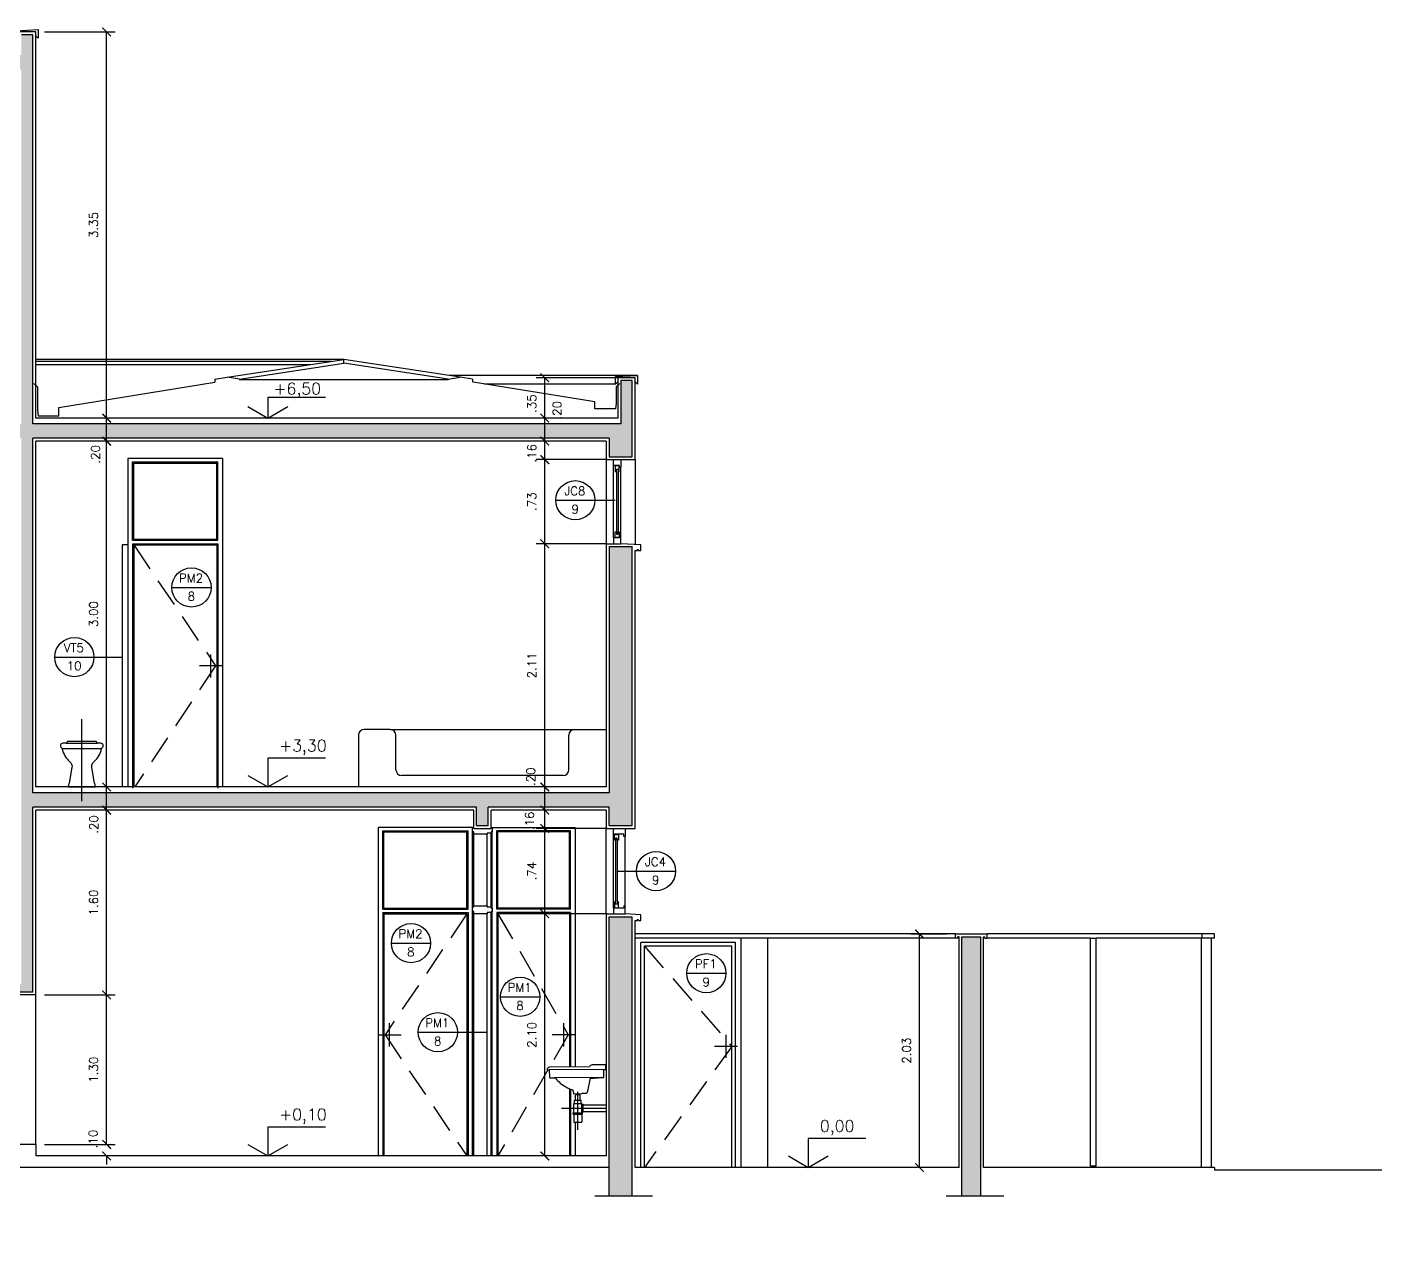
# Model space of a CAD drawing. Header units: millimetres. Extents: x 128 to 761, y 122 to 191.
# Drawn here: x 361.76 to 373.51, y 123.33 to 133.97 of the extents above; entities that cross this region are included whole.
import ezdxf

# ---------------------------------------------------------------- set-up
doc = ezdxf.new("R2010")
doc.units = ezdxf.units.MM
doc.linetypes.add('DASHDOT', pattern=[1, 0.5, -0.25, 0, -0.25])
doc.linetypes.add('HIDDEN', pattern=[0.375, 0.25, -0.125])
for name, color, linetype in [('ALV', 5, 'Continuous'), ('CAIX', 2, 'Continuous'), ('CAIXN', 7, 'Continuous'), ('COTAS', 1, 'Continuous'), ('LPROJ', 7, 'HIDDEN'), ('LVISTA', 1, 'Continuous'), ('LVISTA02', 1, 'Continuous'), ('NOTAS', 2, 'Continuous'), ('PEÇAS', 7, 'Continuous'), ('PEÇAS50', 8, 'Continuous'), ('REVEST', 2, 'Continuous'), ('SOLID', 8, 'Continuous')]:
    doc.layers.add(name, color=color, linetype=linetype)
doc.styles.add('60-50', font='romans.shx', dxfattribs={"height": 0.075})
doc.styles.add('80-50', font='romans.shx', dxfattribs={"height": 0.1})
doc.dimstyles.new('50', dxfattribs={"dimtxt": 0.1, "dimasz": 2.5, "dimexe": 1.25, "dimexo": 0.625, "dimgap": 0.075, "dimtad": 1, "dimzin": 0, "dimdsep": 46, "dimtxsty": '60-50', "dimcen": 2.5, "dimclrt": 3, "dimadec": 0, "dimazin": 0, "dimtfac": 1, "dimtmove": 0, "dimatfit": 3, "dimfxl": 1, "dimarcsym": 0})

# ---------------------------------------------------------------- blocks, each defined once
blk = doc.blocks.new('_ARCHTICK')
at = {"color": 0, "linetype": 'ByBlock', "const_width": 0.15}
blk.add_lwpolyline([(-0.5, -0.5), (0.5, 0.5)], dxfattribs=at)
blk = doc.blocks.new('*D367')
at = {"layer": 'COTAS', "color": 0, "lineweight": -2}
for p, q in [((361.907, 124.275), (362.522, 124.275)), ((362.447, 124.275), (362.447, 124.35)), ((362.447, 124.175), (362.447, 124.1))]:
    blk.add_line(p, q, dxfattribs=at)
at = {"layer": 'DEFPOINTS', "color": 0}
for p in [(361.832, 124.275), (362.447, 124.275), (362.447, 124.175)]:
    blk.add_point(p, dxfattribs=at)
at = {"layer": 'COTAS', "color": 0, "lineweight": -2, "xscale": 0.075, "yscale": 0.075, "zscale": 0.075}
for p, rotation in [((362.447, 124.275), 270), ((362.447, 124.175), 90)]:
    blk.add_blockref('_ARCHTICK', p, dxfattribs=dict(at, rotation=rotation))
at = {"layer": 'COTAS', "color": 3, "insert": (362.329, 124.322), "char_height": 0.075, "attachment_point": 5, "rotation": 90, "style": '60-50'}
blk.add_mtext('.10', dxfattribs=at)
blk = doc.blocks.new('*D368')
at = {"layer": 'COTAS', "color": 0, "lineweight": -2}
for p, q in [((361.907, 125.571), (362.522, 125.571)), ((362.447, 124.275), (362.447, 125.571))]:
    blk.add_line(p, q, dxfattribs=at)
at = {"layer": 'DEFPOINTS', "color": 0}
for p in [(361.832, 125.571), (362.447, 125.571), (361.832, 124.275)]:
    blk.add_point(p, dxfattribs=at)
at = {"layer": 'COTAS', "color": 0, "lineweight": -2, "xscale": 0.075, "yscale": 0.075, "zscale": 0.075}
for p, rotation in [((362.447, 125.571), 90), ((362.447, 124.275), 270)]:
    blk.add_blockref('_ARCHTICK', p, dxfattribs=dict(at, rotation=rotation))
at = {"layer": 'COTAS', "color": 3, "insert": (362.334, 124.923), "char_height": 0.075, "attachment_point": 5, "rotation": 90, "style": '60-50'}
blk.add_mtext('1.30', dxfattribs=at)
blk = doc.blocks.new('*D369')
at = {"layer": 'COTAS', "color": 0, "lineweight": -2}
blk.add_line((362.447, 125.571), (362.447, 127.175), dxfattribs=at)
at = {"layer": 'DEFPOINTS', "color": 0}
for p in [(362.447, 127.175), (362.447, 127.175), (361.832, 125.571)]:
    blk.add_point(p, dxfattribs=at)
at = {"layer": 'COTAS', "color": 0, "lineweight": -2, "xscale": 0.075, "yscale": 0.075, "zscale": 0.075}
for p, rotation in [((362.447, 127.175), 90), ((362.447, 125.571), 270)]:
    blk.add_blockref('_ARCHTICK', p, dxfattribs=dict(at, rotation=rotation))
at = {"layer": 'COTAS', "color": 3, "insert": (362.334, 126.373), "char_height": 0.075, "attachment_point": 5, "rotation": 90, "style": '60-50'}
blk.add_mtext('1.60', dxfattribs=at)
blk = doc.blocks.new('*D370')
at = {"layer": 'COTAS', "color": 0, "lineweight": -2}
blk.add_line((362.447, 127.175), (362.447, 127.375), dxfattribs=at)
at = {"layer": 'DEFPOINTS', "color": 0}
for p in [(362.447, 127.375), (362.447, 127.375), (362.447, 127.175)]:
    blk.add_point(p, dxfattribs=at)
at = {"layer": 'COTAS', "color": 0, "lineweight": -2, "xscale": 0.075, "yscale": 0.075, "zscale": 0.075}
for p, rotation in [((362.447, 127.375), 90), ((362.447, 127.175), 270)]:
    blk.add_blockref('_ARCHTICK', p, dxfattribs=dict(at, rotation=rotation))
at = {"layer": 'COTAS', "color": 3, "insert": (362.335, 127.05), "char_height": 0.075, "attachment_point": 5, "rotation": 90, "style": '60-50'}
blk.add_mtext('.20', dxfattribs=at)
blk = doc.blocks.new('*D371')
at = {"layer": 'COTAS', "color": 0, "lineweight": -2}
blk.add_line((362.447, 127.375), (362.447, 130.375), dxfattribs=at)
at = {"layer": 'DEFPOINTS', "color": 0}
for p in [(362.447, 130.375), (362.447, 130.375), (362.447, 127.375)]:
    blk.add_point(p, dxfattribs=at)
at = {"layer": 'COTAS', "color": 0, "lineweight": -2, "xscale": 0.075, "yscale": 0.075, "zscale": 0.075}
for p, rotation in [((362.447, 130.375), 90), ((362.447, 127.375), 270)]:
    blk.add_blockref('_ARCHTICK', p, dxfattribs=dict(at, rotation=rotation))
at = {"layer": 'COTAS', "color": 3, "insert": (362.334, 128.875), "char_height": 0.075, "attachment_point": 5, "rotation": 90, "style": '60-50'}
blk.add_mtext('3.00', dxfattribs=at)
blk = doc.blocks.new('*D372')
at = {"layer": 'COTAS', "color": 0, "lineweight": -2}
blk.add_line((362.447, 130.375), (362.447, 130.575), dxfattribs=at)
at = {"layer": 'DEFPOINTS', "color": 0}
for p in [(362.447, 130.575), (362.447, 130.575), (362.447, 130.375)]:
    blk.add_point(p, dxfattribs=at)
at = {"layer": 'COTAS', "color": 0, "lineweight": -2, "xscale": 0.075, "yscale": 0.075, "zscale": 0.075}
for p, rotation in [((362.447, 130.575), 90), ((362.447, 130.375), 270)]:
    blk.add_blockref('_ARCHTICK', p, dxfattribs=dict(at, rotation=rotation))
at = {"layer": 'COTAS', "color": 3, "insert": (362.35, 130.261), "char_height": 0.075, "attachment_point": 5, "rotation": 90, "style": '60-50'}
blk.add_mtext('.20', dxfattribs=at)
blk = doc.blocks.new('*D373')
at = {"layer": 'COTAS', "color": 0, "lineweight": -2}
for p, q in [((361.907, 133.925), (362.522, 133.925)), ((362.447, 130.575), (362.447, 133.925))]:
    blk.add_line(p, q, dxfattribs=at)
at = {"layer": 'DEFPOINTS', "color": 0}
for p in [(361.832, 133.925), (362.447, 133.925), (362.447, 130.575)]:
    blk.add_point(p, dxfattribs=at)
at = {"layer": 'COTAS', "color": 0, "lineweight": -2, "xscale": 0.075, "yscale": 0.075, "zscale": 0.075}
for p, rotation in [((362.447, 133.925), 90), ((362.447, 130.575), 270)]:
    blk.add_blockref('_ARCHTICK', p, dxfattribs=dict(at, rotation=rotation))
at = {"layer": 'COTAS', "color": 3, "insert": (362.334, 132.25), "char_height": 0.075, "attachment_point": 5, "rotation": 90, "style": '60-50'}
blk.add_mtext('3.35', dxfattribs=at)
blk = doc.blocks.new('*D374')
at = {"layer": 'COTAS', "color": 0, "lineweight": -2}
for p, q in [((366.788, 126.275), (366.173, 126.275)), ((366.248, 124.175), (366.248, 126.275))]:
    blk.add_line(p, q, dxfattribs=at)
at = {"layer": 'DEFPOINTS', "color": 0}
for p in [(366.248, 126.275), (366.863, 126.275), (366.248, 124.175)]:
    blk.add_point(p, dxfattribs=at)
at = {"layer": 'COTAS', "color": 0, "lineweight": -2, "xscale": 0.075, "yscale": 0.075, "zscale": 0.075}
for p, rotation in [((366.248, 126.275), 90), ((366.248, 124.175), 270)]:
    blk.add_blockref('_ARCHTICK', p, dxfattribs=dict(at, rotation=rotation))
at = {"layer": 'COTAS', "color": 3, "insert": (366.135, 125.225), "char_height": 0.075, "attachment_point": 5, "rotation": 90, "style": '60-50'}
blk.add_mtext('2.10', dxfattribs=at)
blk = doc.blocks.new('*D375')
at = {"layer": 'COTAS', "color": 0, "lineweight": -2}
for p, q in [((366.788, 127.015), (366.173, 127.015)), ((366.248, 126.275), (366.248, 127.015))]:
    blk.add_line(p, q, dxfattribs=at)
at = {"layer": 'DEFPOINTS', "color": 0}
for p in [(366.248, 127.015), (366.863, 127.015), (366.863, 126.275)]:
    blk.add_point(p, dxfattribs=at)
at = {"layer": 'COTAS', "color": 0, "lineweight": -2, "xscale": 0.075, "yscale": 0.075, "zscale": 0.075}
for p, rotation in [((366.248, 127.015), 90), ((366.248, 126.275), 270)]:
    blk.add_blockref('_ARCHTICK', p, dxfattribs=dict(at, rotation=rotation))
at = {"layer": 'COTAS', "color": 3, "insert": (366.135, 126.645), "char_height": 0.075, "attachment_point": 5, "rotation": 90, "style": '60-50'}
blk.add_mtext('.74', dxfattribs=at)
blk = doc.blocks.new('*D376')
at = {"layer": 'COTAS', "color": 0, "lineweight": -2}
blk.add_line((366.248, 127.015), (366.248, 127.175), dxfattribs=at)
at = {"layer": 'DEFPOINTS', "color": 0}
for p in [(366.248, 127.175), (366.248, 127.175), (366.863, 127.015)]:
    blk.add_point(p, dxfattribs=at)
at = {"layer": 'COTAS', "color": 0, "lineweight": -2, "xscale": 0.075, "yscale": 0.075, "zscale": 0.075}
for p, rotation in [((366.248, 127.175), 90), ((366.248, 127.015), 270)]:
    blk.add_blockref('_ARCHTICK', p, dxfattribs=dict(at, rotation=rotation))
at = {"layer": 'COTAS', "color": 3, "insert": (366.116, 127.082), "char_height": 0.075, "attachment_point": 5, "rotation": 90, "style": '60-50'}
blk.add_mtext('.16', dxfattribs=at)
blk = doc.blocks.new('*D377')
at = {"layer": 'COTAS', "color": 0, "lineweight": -2}
blk.add_line((366.248, 127.175), (366.248, 127.375), dxfattribs=at)
at = {"layer": 'DEFPOINTS', "color": 0}
for p in [(366.248, 127.375), (366.248, 127.375), (366.248, 127.175)]:
    blk.add_point(p, dxfattribs=at)
at = {"layer": 'COTAS', "color": 0, "lineweight": -2, "xscale": 0.075, "yscale": 0.075, "zscale": 0.075}
for p, rotation in [((366.248, 127.375), 90), ((366.248, 127.175), 270)]:
    blk.add_blockref('_ARCHTICK', p, dxfattribs=dict(at, rotation=rotation))
at = {"layer": 'COTAS', "color": 3, "insert": (366.126, 127.464), "char_height": 0.075, "attachment_point": 5, "rotation": 90, "style": '60-50'}
blk.add_mtext('.20', dxfattribs=at)
blk = doc.blocks.new('*D378')
at = {"layer": 'COTAS', "color": 0, "lineweight": -2}
for p, q in [((366.788, 129.485), (366.173, 129.485)), ((366.248, 127.375), (366.248, 129.485))]:
    blk.add_line(p, q, dxfattribs=at)
at = {"layer": 'DEFPOINTS', "color": 0}
for p in [(366.248, 129.485), (366.863, 129.485), (366.248, 127.375)]:
    blk.add_point(p, dxfattribs=at)
at = {"layer": 'COTAS', "color": 0, "lineweight": -2, "xscale": 0.075, "yscale": 0.075, "zscale": 0.075}
for p, rotation in [((366.248, 129.485), 90), ((366.248, 127.375), 270)]:
    blk.add_blockref('_ARCHTICK', p, dxfattribs=dict(at, rotation=rotation))
at = {"layer": 'COTAS', "color": 3, "insert": (366.135, 128.43), "char_height": 0.075, "attachment_point": 5, "rotation": 90, "style": '60-50'}
blk.add_mtext('2.11', dxfattribs=at)
blk = doc.blocks.new('*D379')
at = {"layer": 'COTAS', "color": 0, "lineweight": -2}
for p, q in [((366.788, 130.215), (366.173, 130.215)), ((366.248, 129.485), (366.248, 130.215))]:
    blk.add_line(p, q, dxfattribs=at)
at = {"layer": 'DEFPOINTS', "color": 0}
for p in [(366.248, 130.215), (366.863, 130.215), (366.863, 129.485)]:
    blk.add_point(p, dxfattribs=at)
at = {"layer": 'COTAS', "color": 0, "lineweight": -2, "xscale": 0.075, "yscale": 0.075, "zscale": 0.075}
for p, rotation in [((366.248, 130.215), 90), ((366.248, 129.485), 270)]:
    blk.add_blockref('_ARCHTICK', p, dxfattribs=dict(at, rotation=rotation))
at = {"layer": 'COTAS', "color": 3, "insert": (366.135, 129.85), "char_height": 0.075, "attachment_point": 5, "rotation": 90, "style": '60-50'}
blk.add_mtext('.73', dxfattribs=at)
blk = doc.blocks.new('*D380')
at = {"layer": 'COTAS', "color": 0, "lineweight": -2}
blk.add_line((366.248, 130.215), (366.248, 130.375), dxfattribs=at)
at = {"layer": 'DEFPOINTS', "color": 0}
for p in [(366.248, 130.375), (366.248, 130.375), (366.863, 130.215)]:
    blk.add_point(p, dxfattribs=at)
at = {"layer": 'COTAS', "color": 0, "lineweight": -2, "xscale": 0.075, "yscale": 0.075, "zscale": 0.075}
for p, rotation in [((366.248, 130.375), 90), ((366.248, 130.215), 270)]:
    blk.add_blockref('_ARCHTICK', p, dxfattribs=dict(at, rotation=rotation))
at = {"layer": 'COTAS', "color": 3, "insert": (366.135, 130.27), "char_height": 0.075, "attachment_point": 5, "rotation": 90, "style": '60-50'}
blk.add_mtext('.16', dxfattribs=at)
blk = doc.blocks.new('*D381')
at = {"layer": 'COTAS', "color": 0, "lineweight": -2}
blk.add_line((366.248, 130.375), (366.248, 130.575), dxfattribs=at)
at = {"layer": 'DEFPOINTS', "color": 0}
for p in [(366.248, 130.575), (366.248, 130.575), (366.248, 130.375)]:
    blk.add_point(p, dxfattribs=at)
at = {"layer": 'COTAS', "color": 0, "lineweight": -2, "xscale": 0.075, "yscale": 0.075, "zscale": 0.075}
for p, rotation in [((366.248, 130.575), 90), ((366.248, 130.375), 270)]:
    blk.add_blockref('_ARCHTICK', p, dxfattribs=dict(at, rotation=rotation))
at = {"layer": 'COTAS', "color": 3, "insert": (366.354, 130.643), "char_height": 0.075, "attachment_point": 5, "rotation": 90, "style": '60-50'}
blk.add_mtext('.20', dxfattribs=at)
blk = doc.blocks.new('*D382')
at = {"layer": 'COTAS', "color": 0, "lineweight": -2}
for p, q in [((366.888, 130.925), (366.173, 130.925)), ((366.248, 130.575), (366.248, 130.925))]:
    blk.add_line(p, q, dxfattribs=at)
at = {"layer": 'DEFPOINTS', "color": 0}
for p in [(366.248, 130.925), (366.963, 130.925), (366.248, 130.575)]:
    blk.add_point(p, dxfattribs=at)
at = {"layer": 'COTAS', "color": 0, "lineweight": -2, "xscale": 0.075, "yscale": 0.075, "zscale": 0.075}
for p, rotation in [((366.248, 130.925), 90), ((366.248, 130.575), 270)]:
    blk.add_blockref('_ARCHTICK', p, dxfattribs=dict(at, rotation=rotation))
at = {"layer": 'COTAS', "color": 3, "insert": (366.135, 130.7), "char_height": 0.075, "attachment_point": 5, "rotation": 90, "style": '60-50'}
blk.add_mtext('.35', dxfattribs=at)
blk = doc.blocks.new('*D383')
at = {"layer": 'COTAS', "color": 0, "lineweight": -2}
for p, q in [((369.737, 126.1), (369.424, 126.1)), ((369.499, 124.075), (369.499, 126.1)), ((369.767, 124.075), (369.424, 124.075))]:
    blk.add_line(p, q, dxfattribs=at)
at = {"layer": 'DEFPOINTS', "color": 0}
for p in [(369.499, 126.1), (369.812, 126.1), (369.842, 124.075)]:
    blk.add_point(p, dxfattribs=at)
at = {"layer": 'COTAS', "color": 0, "lineweight": -2, "xscale": 0.075, "yscale": 0.075, "zscale": 0.075}
for p, rotation in [((369.499, 126.1), 90), ((369.499, 124.075), 270)]:
    blk.add_blockref('_ARCHTICK', p, dxfattribs=dict(at, rotation=rotation))
at = {"layer": 'COTAS', "color": 3, "insert": (369.387, 125.088), "char_height": 0.075, "attachment_point": 5, "rotation": 90, "style": '60-50'}
blk.add_mtext('2.03', dxfattribs=at)

msp = doc.modelspace()

# ---------------------------------------------------------------- hatches: boundary and pattern name
at = {"layer": 'SOLID'}
h = msp.add_hatch(color=256, dxfattribs=at)
h.paths.add_polyline_path([(349.8569, 133.1502), (349.7569, 133.1502), (349.7569, 132.8252), (348.2569, 132.8252), (348.2569, 133.1502), (348.1569, 133.1502), (348.1569, 130.5252), (347.1569, 130.5252), (347.1569, 130.4002), (348.1569, 130.4002), (348.1569, 123.3252), (349.8569, 123.3252), (349.8569, 129.5502), (355.7569, 129.5502), (355.7569, 127.0502), (355.8569, 127.0502), (355.8569, 127.2002), (357.5569, 127.2002), (357.5569, 123.8252), (357.6569, 123.8252), (357.6569, 127.2002), (359.1569, 127.2002), (359.1569, 128.4502), (358.7069, 128.4502), (358.7069, 128.4302), (359.0569, 128.4302), (359.0569, 127.3252), (357.6569, 127.3252), (357.6569, 130.4002), (361.7069, 130.4002), (361.7069, 125.666), (360.7319, 125.666), (360.7319, 125.4975), (360.4819, 125.4975), (360.4819, 125.3291), (360.2319, 125.3291), (360.2319, 125.1607), (359.9819, 125.1607), (359.9819, 124.9923), (359.7319, 124.9923), (359.7319, 124.8238), (359.4819, 124.8238), (359.4819, 124.6554), (359.2319, 124.6554), (359.2319, 124.487), (358.9819, 124.487), (358.9819, 124.3186), (358.7319, 124.3186), (358.7319, 123.8252), (358.9319, 123.8252), (358.9319, 124.2173), (360.9782, 125.596), (361.1069, 125.596), (361.1069, 123.8252), (361.2069, 123.8252), (361.2069, 125.596), (361.8069, 125.596), (361.8069, 127.2002), (365.6569, 127.2002), (365.6569, 127.0402), (365.7569, 127.0402), (365.7569, 127.2002), (366.8069, 127.2002), (366.8069, 127.0402), (367.0069, 127.0402), (367.0069, 129.4602), (366.8069, 129.4602), (366.8069, 127.3252), (361.8069, 127.3252), (361.8069, 130.4002), (366.8069, 130.4002), (366.8069, 130.2402), (367.0069, 130.2402), (367.0069, 130.9002), (366.9069, 130.9002), (366.9069, 130.5252), (361.8069, 130.5252), (361.8069, 133.9002), (361.7069, 133.9002), (361.7069, 133.7252), (358.8069, 133.7252), (358.8069, 133.9002), (358.7069, 133.9002), (358.7069, 130.5252), (355.8569, 130.5252), (355.8569, 130.9002), (355.7569, 130.9002), (355.7569, 129.6752), (349.8569, 129.6752)])
h.paths.add_polyline_path([(348.2569, 130.4002), (348.7969, 130.4002), (348.7969, 130.5252), (348.2569, 130.5252), (348.2569, 132.7002), (349.7569, 132.7002), (349.7569, 130.5252), (349.0669, 130.5252), (349.0669, 130.4002), (349.7569, 130.4002), (349.7569, 123.4252), (348.2569, 123.4252)], flags=16)
h.paths.add_polyline_path([(355.8569, 130.4002), (357.5569, 130.4002), (357.5569, 127.3252), (355.8569, 127.3252)], flags=16)
h.paths.add_polyline_path([(358.8069, 130.5252), (358.8069, 133.6002), (361.7069, 133.6002), (361.7069, 130.5252)], flags=16)
h.paths.add_polyline_path([(367.0069, 126.2502), (366.8069, 126.2502), (366.8069, 123.8252), (367.0069, 123.8252)], flags=17)
h.paths.add_polyline_path([(370.0294, 126.0752), (369.8672, 126.0752), (369.8672, 123.8252), (370.0294, 123.8252)])

# ---------------------------------------------------------------- linework, layer by layer
at = {"layer": 'ALV'}
for p, q in [((361.8069, 133.9002), (361.7069, 133.9002)), ((361.8069, 130.5252), (361.8069, 133.9002)), ((366.9069, 130.9002), (366.9069, 130.5252)), ((367.0069, 130.9002), (366.9069, 130.9002)), ((367.0069, 130.2402), (367.0069, 130.9002)), ((366.9069, 130.5252), (361.8069, 130.5252)), ((366.8069, 130.4002), (361.8069, 130.4002)), ((361.8069, 127.3252), (361.8069, 130.4002)), ((366.8069, 130.4002), (366.8069, 130.2402)), ((366.8069, 130.2402), (367.0069, 130.2402)), ((366.8069, 129.4602), (366.8069, 127.3252)), ((366.8069, 129.4602), (367.0069, 129.4602)), ((367.0069, 127.0402), (367.0069, 129.4602)), ((366.8069, 127.3252), (361.8069, 127.3252)), ((361.8069, 125.596), (361.8069, 127.2002)), ((365.6569, 127.2002), (361.8069, 127.2002)), ((365.6569, 127.0402), (365.6569, 127.2002)), ((366.8069, 127.2002), (365.7569, 127.2002)), ((365.7569, 127.0402), (365.7569, 127.2002)), ((366.8069, 127.0402), (366.8069, 127.2002)), ((365.6569, 127.0402), (365.7569, 127.0402)), ((366.8069, 127.0402), (367.0069, 127.0402)), ((366.8069, 123.8252), (366.8069, 126.2502)), ((366.8069, 126.2502), (367.0069, 126.2502)), ((367.0069, 123.8252), (367.0069, 126.2502)), ((369.8672, 123.8252), (369.8672, 126.0752)), ((369.8672, 126.0752), (370.0294, 126.0752)), ((370.0294, 123.8252), (370.0294, 126.0752)), ((361.8069, 125.596), (361.2069, 125.596))]:
    msp.add_line(p, q, dxfattribs=at)
at = {"layer": 'CAIX', "color": 1}
for p, q in [((366.7819, 130.2152), (366.7819, 129.4852)), ((366.8441, 129.5352), (366.8441, 130.1652)), ((366.9069, 129.5552), (366.9069, 130.1452)), ((367.0319, 130.2152), (367.0319, 129.4789)), ((366.8441, 126.3252), (366.8441, 126.9652)), ((366.9441, 126.3452), (366.9441, 126.9452))]:
    msp.add_line(p, q, dxfattribs=at)
at = {"layer": 'CAIX'}
for p, q in [((366.8694, 130.1124), (366.8694, 129.5879)), ((366.8844, 130.1124), (366.8844, 129.5879)), ((362.5819, 129.4752), (362.5819, 127.3752)), ((362.6319, 129.4752), (362.5819, 129.4752)), ((362.6319, 129.4752), (362.6319, 127.3752)), ((365.7469, 126.3452), (365.7469, 126.9652)), ((365.7819, 126.3352), (365.7819, 126.9752)), ((366.8616, 126.9127), (366.8616, 126.3777)), ((366.8766, 126.9127), (366.8766, 126.3777)), ((365.7469, 124.1752), (365.7469, 126.2752)), ((365.7819, 124.1752), (365.7819, 126.2852)), ((370.9819, 124.0852), (370.9819, 126.0652)), ((370.9819, 126.0652), (371.0319, 126.0652)), ((371.0319, 124.0852), (371.0319, 126.0652)), ((371.0319, 124.0852), (370.9819, 124.0852))]:
    msp.add_line(p, q, dxfattribs=at)
for points in [[(361.6819, 133.8902), (361.6619, 133.8702), (361.6619, 133.9352), (361.8519, 133.9452), (361.8519, 133.8702), (361.8319, 133.8902)], [(366.8819, 130.8902), (366.8619, 130.8702), (366.8619, 130.9352), (367.0519, 130.9452), (367.0519, 130.8702), (367.0319, 130.8902)], [(361.8158, 130.8765), (361.8458, 130.8465), (361.8458, 130.6446), (361.8534, 130.5952)], [(366.8979, 130.8765), (366.8679, 130.8465), (366.8679, 130.7039), (366.8603, 130.6545)], [(366.9069, 129.4852), (366.9069, 129.5552), (366.8969, 129.5552), (366.8969, 129.5352), (366.8441, 129.5352), (366.8441, 129.4852)], [(365.7819, 127.0252), (365.7919, 127.0252), (365.7919, 126.9852), (365.7819, 126.9852), (365.7819, 126.9752), (365.7469, 126.9752), (365.7469, 126.9652), (365.6319, 126.9652), (365.6319, 126.9852), (365.6219, 126.9852), (365.6219, 127.0252), (365.6319, 127.0252)], [(366.9441, 127.0152), (366.9441, 126.9452), (366.9341, 126.9452), (366.9341, 126.9652), (366.8441, 126.9652), (366.8441, 127.0152)], [(366.9441, 126.2752), (366.9441, 126.3452), (366.9341, 126.3452), (366.9341, 126.3252), (366.8441, 126.3252), (366.8441, 126.2752)]]:
    msp.add_lwpolyline(points, dxfattribs=at)
for points in [[(366.9069, 130.2152), (366.9069, 130.1452), (366.8969, 130.1452), (366.8969, 130.1652), (366.8441, 130.1652), (366.8441, 130.2152)], [(366.8594, 130.1624), (366.8594, 130.1124), (366.8694, 130.1124), (366.8694, 130.1324), (366.8844, 130.1324), (366.8844, 130.1124), (366.8944, 130.1124), (366.8944, 130.1624)], [(366.8594, 129.5379), (366.8594, 129.5879), (366.8694, 129.5879), (366.8694, 129.5679), (366.8844, 129.5679), (366.8844, 129.5879), (366.8944, 129.5879), (366.8944, 129.5379)], [(366.8866, 126.9627), (366.8866, 126.9127), (366.8766, 126.9127), (366.8766, 126.9327), (366.8616, 126.9327), (366.8616, 126.9127), (366.8516, 126.9127), (366.8516, 126.9627)], [(366.8866, 126.3277), (366.8866, 126.3777), (366.8766, 126.3777), (366.8766, 126.3577), (366.8616, 126.3577), (366.8616, 126.3777), (366.8516, 126.3777), (366.8516, 126.3277)], [(365.7469, 126.3352), (365.7819, 126.3352), (365.7819, 126.3252), (365.7919, 126.3252), (365.7919, 126.2952), (365.7819, 126.2952), (365.7819, 126.2852), (365.7469, 126.2852), (365.7469, 126.2752), (365.6319, 126.2752), (365.6319, 126.2952), (365.6219, 126.2952), (365.6219, 126.3352), (365.6319, 126.3352), (365.6319, 126.3452), (365.7469, 126.3452)]]:
    msp.add_lwpolyline(points, close=True, dxfattribs=at)
at = {"layer": 'CAIXN', "color": 8, "ltscale": 0.5}
for p, q in [((366.3433, 129.8624), (366.8581, 129.8624)), ((363.0133, 129.106), (363.3533, 129.106)), ((361.9971, 128.502), (362.5819, 128.502)), ((366.8766, 126.6452), (367.3827, 126.6452)), ((364.9177, 126.0212), (365.2577, 126.0212)), ((367.4798, 125.76), (367.8198, 125.76)), ((365.8643, 125.5556), (366.2043, 125.5556)), ((365.15, 125.2479), (365.7469, 125.2479))]:
    msp.add_line(p, q, dxfattribs=at)
for centre in [(366.5133, 129.8624), (363.1833, 129.106), (362.1671, 128.502), (367.2127, 126.6452), (365.0877, 126.0212), (367.6498, 125.76), (366.0343, 125.5556), (365.32, 125.2479)]:
    msp.add_circle(centre, 0.17, dxfattribs=at)
at = {"layer": 'LPROJ'}
for p, q in [((362.6819, 129.4752), (363.3919, 128.4252)), ((363.3919, 128.4252), (362.6919, 127.3752)), ((365.5719, 126.2752), (364.8619, 125.2252)), ((365.8419, 126.2752), (366.4519, 125.2252)), ((367.1119, 125.9952), (367.8711, 125.1252)), ((364.8619, 125.2252), (365.5719, 124.1752)), ((366.4519, 125.2252), (366.2892, 124.9452)), ((367.8711, 125.1252), (367.1119, 124.0752)), ((366.2755, 124.9216), (365.8419, 124.1752))]:
    msp.add_line(p, q, dxfattribs=at)
at = {"layer": 'LVISTA'}
for p, q in [((361.8319, 131.0848), (364.5033, 131.0848)), ((361.8319, 131.0676), (364.3973, 131.0676)), ((363.4922, 130.9309), (364.5033, 131.0836)), ((365.5145, 130.9309), (364.5033, 131.0836)), ((364.5033, 131.0503), (364.5033, 131.0836)), ((361.8319, 131.0401), (364.2152, 131.0401)), ((363.5983, 130.9137), (364.5033, 131.0503)), ((365.4084, 130.9137), (364.5033, 131.0503))]:
    msp.add_line(p, q, dxfattribs=at)
at = {"layer": 'LVISTA', "color": 8}
for p, q in [((367.0519, 130.9452), (365.4203, 130.9452)), ((366.8619, 130.8702), (365.7262, 130.8702))]:
    msp.add_line(p, q, dxfattribs=at)
at = {"layer": 'LVISTA', "color": 2}
for p, q in [((366.6819, 130.6545), (366.6819, 130.7148)), ((361.8534, 130.5952), (362.0319, 130.5952)), ((366.8603, 130.6545), (366.6819, 130.6545))]:
    msp.add_line(p, q, dxfattribs=at)
at = {"layer": 'LVISTA02', "color": 2}
for p, q in [((362.0319, 130.666), (363.3862, 130.8862)), ((363.3862, 130.9137), (363.4922, 130.9309)), ((363.3862, 130.9137), (363.3862, 130.8862)), ((363.5983, 130.9137), (363.4922, 130.9309)), ((363.5983, 130.9137), (363.5983, 130.9064)), ((365.4084, 130.9064), (363.5983, 130.9064)), ((365.4084, 130.9137), (365.5145, 130.9309)), ((365.4084, 130.9137), (365.4084, 130.9064)), ((365.6205, 130.9137), (365.5145, 130.9309)), ((365.6205, 130.9137), (365.6205, 130.8862)), ((366.6819, 130.7148), (365.6275, 130.8862)), ((362.0319, 130.5952), (362.0319, 130.666))]:
    msp.add_line(p, q, dxfattribs=at)
at = {"layer": 'LVISTA02'}
for p, q in [((362.6319, 130.2252), (362.6319, 129.4752)), ((363.4519, 130.2252), (362.6319, 130.2252)), ((362.6719, 129.5152), (362.6719, 130.1952)), ((362.6719, 130.1952), (363.4119, 130.1952)), ((362.6819, 129.5252), (362.6819, 130.1852)), ((362.6819, 130.1852), (363.4019, 130.1852)), ((363.4019, 129.5252), (363.4019, 130.1852)), ((363.4119, 129.5152), (363.4119, 130.1952)), ((363.4519, 130.2252), (363.4519, 127.3752)), ((362.6819, 129.5252), (363.4019, 129.5252)), ((362.6719, 129.5152), (363.4119, 129.5152)), ((362.6719, 129.4852), (363.4119, 129.4852)), ((362.6719, 129.4852), (362.6719, 127.3652)), ((362.6819, 129.4752), (362.6819, 127.3752)), ((362.6819, 129.4752), (363.4019, 129.4752)), ((363.4019, 129.4752), (363.4019, 127.3752)), ((363.4119, 129.4852), (363.4119, 127.3652)), ((364.8019, 127.0252), (364.8019, 124.1752)), ((365.6219, 127.0252), (364.8019, 127.0252)), ((364.8419, 126.3152), (364.8419, 126.9952)), ((364.8419, 126.9952), (365.5819, 126.9952)), ((364.8519, 126.3252), (364.8519, 126.9852)), ((364.8519, 126.9852), (365.5719, 126.9852)), ((365.5719, 126.3252), (365.5719, 126.9852)), ((365.5819, 126.3152), (365.5819, 126.9952)), ((365.6219, 126.3352), (365.6219, 126.9852)), ((365.6319, 126.3452), (365.6319, 126.9652)), ((365.7919, 127.0252), (366.5119, 127.0252)), ((365.7919, 126.3252), (365.7919, 126.9852)), ((365.8319, 126.3152), (365.8319, 126.9952)), ((366.4719, 126.9952), (365.8319, 126.9952)), ((365.8419, 126.3252), (365.8419, 126.9852)), ((366.4619, 126.9852), (365.8419, 126.9852)), ((366.4619, 126.3252), (366.4619, 126.9852)), ((366.4719, 126.3152), (366.4719, 126.9952)), ((366.5119, 127.0252), (366.5119, 124.9462)), ((366.7819, 126.2752), (366.7819, 127.0152)), ((364.8419, 126.3152), (365.5819, 126.3152)), ((364.8419, 126.2852), (365.5819, 126.2852)), ((364.8419, 126.2852), (364.8419, 124.1752)), ((364.8519, 126.3252), (365.5719, 126.3252)), ((364.8519, 126.2752), (364.8519, 124.1752)), ((364.8519, 126.2752), (365.5719, 126.2752)), ((365.5719, 126.2752), (365.5719, 124.1752)), ((365.5819, 126.2852), (365.5819, 124.1752)), ((365.6219, 124.1752), (365.6219, 126.2952)), ((365.6319, 124.1752), (365.6319, 126.2752)), ((365.7919, 124.1752), (365.7919, 126.2952)), ((366.4719, 126.3152), (365.8319, 126.3152)), ((366.4719, 126.2852), (365.8319, 126.2852)), ((365.8319, 126.2852), (365.8319, 124.1752)), ((366.4619, 126.3252), (365.8419, 126.3252)), ((365.8419, 126.2752), (365.8419, 124.1752)), ((366.4619, 126.2752), (365.8419, 126.2752)), ((366.4619, 126.2752), (366.4619, 124.9459)), ((366.4719, 126.2852), (366.4719, 124.946)), ((369.8122, 126.1002), (367.0319, 126.1002)), ((369.8122, 126.0652), (367.0319, 126.0652)), ((367.0819, 124.0752), (367.0819, 126.0252)), ((367.9011, 126.0252), (367.0819, 126.0252)), ((367.9011, 124.0752), (367.9011, 126.0252)), ((367.9511, 124.0752), (367.9511, 126.0652)), ((368.1819, 124.0752), (368.1819, 126.0652)), ((372.0569, 126.1002), (370.0844, 126.1002)), ((370.9819, 126.0652), (370.0844, 126.0652)), ((372.0569, 126.0652), (371.0319, 126.0652)), ((371.944, 124.0752), (371.944, 126.0652)), ((371.9523, 126.0652), (371.9523, 126.1002)), ((372.0319, 124.0752), (372.0319, 126.0652)), ((372.0569, 126.0652), (372.0569, 126.1002)), ((367.1119, 124.0752), (367.1119, 125.9952)), ((367.8711, 125.9952), (367.1119, 125.9952)), ((367.8711, 124.0752), (367.8711, 125.9952)), ((361.8319, 124.2752), (361.8319, 125.571)), ((366.4619, 124.7581), (366.4619, 124.1752)), ((366.4719, 124.7543), (366.4719, 124.1752)), ((366.5119, 124.4684), (366.5119, 124.1752)), ((366.8069, 124.0752), (361.2069, 124.0752))]:
    msp.add_line(p, q, dxfattribs=at)
at = {"layer": 'NOTAS'}
for p, q in [((363.3519, 128.3252), (363.3519, 128.5252)), ((363.4519, 128.4252), (363.2519, 128.4252)), ((364.9019, 125.1252), (364.9019, 125.3252)), ((366.4119, 125.1252), (366.4119, 125.3252)), ((364.8019, 125.2252), (365.0019, 125.2252)), ((366.5119, 125.2252), (366.3119, 125.2252)), ((367.8211, 125.0252), (367.8211, 125.2252)), ((367.9211, 125.1252), (367.7211, 125.1252)), ((367.1838, 123.8252), (366.6831, 123.8252)), ((370.2297, 123.8252), (369.729, 123.8252))]:
    msp.add_line(p, q, dxfattribs=at)
for points in [[(364.3442, 130.754), (363.8442, 130.754), (363.8442, 130.5752)], [(364.3442, 127.6252), (363.8442, 127.6252), (363.8442, 127.3752)], [(364.3442, 124.4252), (363.8442, 124.4252), (363.8442, 124.1752)], [(369.0343, 124.3252), (368.5343, 124.3252), (368.5343, 124.0752)]]:
    msp.add_lwpolyline(points, dxfattribs=at)
at = {"layer": 'NOTAS', "color": 3}
for points in [[(363.671, 130.6752), (363.8442, 130.5752), (364.0174, 130.6752)], [(363.671, 127.4752), (363.8442, 127.3752), (364.0174, 127.4752)], [(363.671, 124.2752), (363.8442, 124.1752), (364.0174, 124.2752)], [(368.3611, 124.1752), (368.5343, 124.0752), (368.7075, 124.1752)]]:
    msp.add_lwpolyline(points, dxfattribs=at)
at = {"layer": 'PEÇAS'}
for p, q in [((362.2319, 127.2536), (362.2319, 127.9645)), ((364.6319, 127.8252), (364.6319, 127.3752)), ((364.9069, 127.8752), (364.6819, 127.8752)), ((364.9569, 127.5252), (364.9569, 127.8252)), ((366.4569, 127.5252), (366.4569, 127.8252)), ((366.5069, 127.8752), (366.7819, 127.8752)), ((366.4069, 127.4752), (365.0069, 127.4752)), ((366.5542, 124.7042), (366.5139, 124.7042)), ((366.5139, 124.6582), (366.5139, 124.7042)), ((366.5214, 124.7042), (366.5214, 124.7139)), ((366.5467, 124.714), (366.5467, 124.7042)), ((366.5542, 124.6582), (366.5542, 124.7042)), ((366.4996, 124.5489), (366.4996, 124.6294)), ((366.4996, 124.6294), (366.5686, 124.6294)), ((366.5053, 124.6294), (366.5053, 124.6582)), ((366.5053, 124.6582), (366.5628, 124.6582)), ((366.5628, 124.6294), (366.5628, 124.6582)), ((366.5686, 124.5489), (366.5686, 124.6294)), ((366.5686, 124.6237), (366.5801, 124.6237)), ((366.5801, 124.5547), (366.5801, 124.6237)), ((366.5801, 124.6179), (366.7819, 124.6179)), ((366.4938, 124.5489), (366.5743, 124.5489)), ((366.4938, 124.5374), (366.4938, 124.5489)), ((366.4938, 124.5374), (366.5743, 124.5374)), ((366.4996, 124.5374), (366.4996, 124.4684)), ((366.5686, 124.5547), (366.5801, 124.5547)), ((366.5686, 124.5374), (366.5686, 124.4684)), ((366.5743, 124.5374), (366.5743, 124.5489)), ((366.5801, 124.5604), (366.7819, 124.5604)), ((366.4996, 124.4684), (366.5686, 124.4684))]:
    msp.add_line(p, q, dxfattribs=at)
at = {"layer": 'PEÇAS', "linetype": 'DASHDOT'}
for p, q in [((366.5341, 124.4014), (366.5341, 124.7309)), ((366.3923, 124.5892), (366.7819, 124.5892))]:
    msp.add_line(p, q, dxfattribs=at)
at = {"layer": 'PEÇAS'}
msp.add_lwpolyline([(362.2319, 127.3752), (362.3409, 127.3752), (362.3459, 127.3752, 0.4301886), (362.3494, 127.3792), (362.3449, 127.4041), (362.3448, 127.4042, 0.221855), (362.3413, 127.4077), (362.3179, 127.5452, -0.0881891), (362.3184, 127.5652, -0.1427452), (362.3319, 127.5892), (362.3384, 127.5952, 0.1434892), (362.4034, 127.7062, -0.1304505), (362.4091, 127.7151, 0.692721), (362.3959, 127.7552), (362.3669, 127.7552, -0.3357164), (362.3614, 127.7597), (362.3599, 127.7667, 0.3659383), (362.3549, 127.7702), (362.2319, 127.7702), (362.1089, 127.7702, 0.3659383), (362.1039, 127.7667), (362.1024, 127.7597, -0.3357164), (362.0969, 127.7552), (362.0679, 127.7552, 0.692721), (362.0546, 127.7151, -0.1304505), (362.0604, 127.7062, 0.1434892), (362.1254, 127.5952), (362.1319, 127.5892, -0.1427452), (362.1454, 127.5652, -0.0881891), (362.1459, 127.5452), (362.1224, 127.4077, 0.221855), (362.1189, 127.4042), (362.1188, 127.4041), (362.1144, 127.3792, 0.4301886), (362.1179, 127.3752), (362.1228, 127.3752)], format="xyb", close=True, dxfattribs=at)
msp.add_lwpolyline([(366.7608, 124.9249), (366.7763, 124.925), (366.7763, 124.9601, 0.4366971), (366.7717, 124.9647), (366.6584, 124.9647, 0.3552949), (366.6371, 124.9467), (366.2885, 124.9452, 0.0437366), (366.2878, 124.9451, 0.3673248), (366.268, 124.9216), (366.2847, 124.9217), (366.2899, 124.8578, 0.3932843), (366.2973, 124.8526), (366.3324, 124.8532, -0.1183781), (366.341, 124.8491, 0.0930838), (366.4313, 124.7732, 0.0585132), (366.4832, 124.7505), (366.4846, 124.75, -0.0295419), (366.4855, 124.7495, -0.2014195), (366.4947, 124.7368), (366.4974, 124.7169, 0.3829599), (366.5003, 124.7146), (366.5664, 124.7152, 0.2831469), (366.5687, 124.7163, -0.2137965), (366.5716, 124.7186), (366.6021, 124.7186, 0.3705174), (366.6216, 124.7364), (366.6458, 124.8486, 0.0002797), (366.6713, 124.8507, -0.0048479), (366.6728, 124.8509), (366.7073, 124.8532), (366.7401, 124.8553), (366.7608, 124.8555), (366.7608, 124.925)], format="xyb", dxfattribs=at)
for centre, start, end in [((364.6819, 127.8252), 90, 180), ((364.9069, 127.8252), 0, 90), ((366.5069, 127.8252), 90, 180), ((365.0069, 127.5252), 180, 270), ((366.4069, 127.5252), 270, 0)]:
    msp.add_arc(centre, 0.05, start, end, dxfattribs=at)
at = {"layer": 'PEÇAS50'}
msp.add_line((364.9069, 127.8752), (366.5069, 127.8752), dxfattribs=at)
msp.add_lwpolyline([(362.0546, 127.7151, 0.1614564), (362.0679, 127.7102), (362.2319, 127.7102), (362.3959, 127.7102, 0.1614564), (362.4091, 127.7151)], format="xyb", dxfattribs=at)
for points in [[(362.0969, 127.7552), (362.2319, 127.7552), (362.3669, 127.7552)], [(366.7608, 124.9249), (366.2847, 124.9217)], [(366.7401, 124.8553), (366.3324, 124.8532)]]:
    msp.add_lwpolyline(points, dxfattribs=at)
at = {"layer": 'REVEST'}
for p, q in [((361.8319, 133.9252), (361.6819, 133.9252)), ((361.8319, 130.5752), (361.8319, 133.9252)), ((366.8819, 130.9252), (366.8819, 130.5752)), ((367.0319, 130.9252), (366.8819, 130.9252)), ((367.0319, 130.2152), (367.0319, 130.9252)), ((366.8819, 130.5752), (361.8319, 130.5752)), ((366.7819, 130.3752), (361.8319, 130.3752)), ((361.8319, 127.3752), (361.8319, 130.3752)), ((366.7819, 130.3752), (366.7819, 130.2152)), ((366.7819, 130.2152), (367.0319, 130.2152)), ((366.7819, 129.4852), (366.7819, 127.3752)), ((366.7819, 129.4852), (366.9069, 129.4852)), ((367.0819, 129.4764), (366.9069, 129.4852)), ((367.0319, 127.0152), (367.0319, 129.4264)), ((367.0319, 129.4264), (367.0519, 129.4264)), ((367.0519, 129.4264), (367.0519, 129.4364)), ((367.0519, 129.4364), (367.0619, 129.4364)), ((367.0619, 129.4264), (367.0619, 129.4364)), ((367.0619, 129.4264), (367.0819, 129.4264)), ((367.0819, 129.4264), (367.0819, 129.4764)), ((366.7819, 127.3752), (361.8319, 127.3752)), ((361.8319, 125.571), (361.8319, 127.1752)), ((365.6319, 127.1752), (361.8319, 127.1752)), ((365.6319, 127.0152), (365.6319, 127.1752)), ((366.7819, 127.1752), (365.7819, 127.1752)), ((365.7819, 127.0152), (365.7819, 127.1752)), ((366.7819, 127.1752), (366.7819, 127.0152)), ((365.6319, 127.0152), (365.7819, 127.0152)), ((366.7819, 127.0152), (367.0319, 127.0152)), ((366.7819, 126.2752), (366.7819, 124.1752)), ((366.7819, 126.2752), (366.9441, 126.2752)), ((367.0819, 126.2664), (366.9441, 126.2752)), ((367.0819, 126.2164), (367.0819, 126.2664)), ((367.0319, 124.0752), (367.0319, 126.2164)), ((367.0319, 126.2164), (367.0519, 126.2164)), ((367.0519, 126.2164), (367.0519, 126.2264)), ((367.0519, 126.2264), (367.0619, 126.2264)), ((367.0619, 126.2164), (367.0619, 126.2264)), ((367.0619, 126.2164), (367.0819, 126.2164)), ((369.8122, 126.1002), (370.0844, 126.1002)), ((369.8122, 126.0652), (369.8122, 126.1002)), ((369.8322, 126.0652), (369.8122, 126.0652)), ((369.8322, 126.0652), (369.8322, 126.0752)), ((369.8422, 126.0752), (369.8322, 126.0752)), ((369.8422, 124.0752), (369.8422, 126.0752)), ((370.0544, 124.0752), (370.0544, 126.0752)), ((370.0544, 126.0752), (370.0644, 126.0752)), ((370.0644, 126.0652), (370.0644, 126.0752)), ((370.0644, 126.0652), (370.0844, 126.0652)), ((370.0844, 126.0652), (370.0844, 126.1002)), ((361.8319, 125.571), (361.2319, 125.571)), ((361.8319, 124.2752), (361.2319, 124.2752)), ((361.8319, 124.2752), (361.8319, 124.1752)), ((366.7819, 124.1752), (361.8319, 124.1752)), ((369.8422, 124.0752), (367.0319, 124.0752)), ((372.0569, 124.0752), (370.0544, 124.0752)), ((372.0569, 124.0752), (372.0569, 124.0502)), ((373.5103, 124.0502), (372.0569, 124.0502))]:
    msp.add_line(p, q, dxfattribs=at)

# ---------------------------------------------------------------- texts
at = {"layer": 'CAIXN', "color": 2, "ltscale": 0.5, "char_height": 0.075, "attachment_point": 5, "style": '60-50'}
for s, insert in [('JC8', (366.5087, 129.9433)), ('9', (366.5115, 129.7856)), ('PM2', (363.1787, 129.1869)), ('8', (363.1815, 129.0292)), ('VT5', (362.1625, 128.5829)), ('10', (362.1653, 128.4252)), ('JC4', (367.2081, 126.726)), ('9', (367.2108, 126.5683)), ('PM2', (365.0831, 126.102)), ('8', (365.0859, 125.9444)), ('PF1', (367.6452, 125.8408)), ('PM1', (366.0297, 125.6364)), ('9', (367.648, 125.6832)), ('8', (366.0325, 125.4787)), ('PM1', (365.3154, 125.3288)), ('8', (365.3182, 125.1711))]:
    msp.add_mtext(s, dxfattribs=dict(at, insert=insert))
at = {"layer": 'NOTAS', "color": 3, "style": '80-50'}
for s, p in [('+6,50', (363.8959, 130.7808)), ('+3,30', (363.9444, 127.6843)), ('+0,10', (363.9444, 124.4843)), ('0,00', (368.6345, 124.3843))]:
    msp.add_text(s, height=0.1, dxfattribs=at).set_placement(p)

# ---------------------------------------------------------------- dimensions: what is measured, and where the dimension line sits
at = {"layer": 'COTAS'}
for base, p1, p2, override, picture, middle in [((362.447, 133.9252), (362.447, 130.5752), (361.8319, 133.9252), {"dimasz": 0.075, "dimexe": 0.075, "dimexo": 0.075, "dimzin": 4, "dimblk1": 'ARCHTICK', "dimblk2": 'ARCHTICK', "dimsah": 1, "dimse1": 1, "dimtofl": 0, "dimtmove": 2}, '*D373', (362.3345, 132.2502)), ((362.447, 130.3752), (362.447, 127.3752), (362.447, 130.3752), {"dimasz": 0.075, "dimexe": 0.075, "dimexo": 0.075, "dimzin": 4, "dimblk1": 'ARCHTICK', "dimblk2": 'ARCHTICK', "dimsah": 1, "dimse1": 1, "dimtofl": 0, "dimtmove": 2}, '*D371', (362.3345, 128.8752)), ((366.2479, 130.2152), (366.8634, 129.4852), (366.8634, 130.2152), {"dimasz": 0.075, "dimexe": 0.075, "dimexo": 0.075, "dimzin": 4, "dimblk1": 'ARCHTICK', "dimblk2": 'ARCHTICK', "dimsah": 1, "dimse1": 1, "dimtofl": 0, "dimtmove": 2}, '*D379', (366.1354, 129.8502)), ((366.2479, 129.4852), (366.2479, 127.3752), (366.8634, 129.4852), {"dimasz": 0.075, "dimexe": 0.075, "dimexo": 0.075, "dimzin": 4, "dimblk1": 'ARCHTICK', "dimblk2": 'ARCHTICK', "dimsah": 1, "dimse1": 1, "dimtofl": 0, "dimtmove": 2}, '*D378', (366.1354, 128.4302)), ((362.447, 127.1752), (361.8319, 125.571), (362.447, 127.1752), {"dimasz": 0.075, "dimexe": 0.075, "dimexo": 0.075, "dimzin": 4, "dimblk1": 'ARCHTICK', "dimblk2": 'ARCHTICK', "dimsah": 1, "dimse1": 1, "dimtofl": 0, "dimtmove": 2}, '*D369', (362.3345, 126.3731)), ((366.2479, 127.0152), (366.8634, 126.2752), (366.8634, 127.0152), {"dimasz": 0.075, "dimexe": 0.075, "dimexo": 0.075, "dimzin": 4, "dimblk1": 'ARCHTICK', "dimblk2": 'ARCHTICK', "dimsah": 1, "dimse1": 1, "dimtofl": 0, "dimtmove": 2}, '*D375', (366.1354, 126.6452)), ((366.2479, 126.2752), (366.2479, 124.1752), (366.8634, 126.2752), {"dimasz": 0.075, "dimexe": 0.075, "dimexo": 0.075, "dimzin": 4, "dimblk1": 'ARCHTICK', "dimblk2": 'ARCHTICK', "dimsah": 1, "dimtofl": 0, "dimtmove": 2}, '*D374', (366.1354, 125.2252)), ((369.4993550624, 126.1001620173), (369.8422309442, 124.0751620173), (369.8122309442, 126.1001620173), {"dimasz": 0.075, "dimexe": 0.075, "dimexo": 0.075, "dimzin": 4, "dimblk1": 'ARCHTICK', "dimblk2": 'ARCHTICK', "dimsah": 1, "dimtofl": 0, "dimtmove": 2}, '*D383', (369.3868550624, 125.0876620173)), ((362.447, 125.571), (361.8319, 124.2752), (361.8319, 125.571), {"dimasz": 0.075, "dimexe": 0.075, "dimexo": 0.075, "dimzin": 4, "dimblk1": 'ARCHTICK', "dimblk2": 'ARCHTICK', "dimsah": 1, "dimse1": 1, "dimtofl": 0, "dimtmove": 2}, '*D368', (362.3345, 124.9231))]:
    dim = msp.add_linear_dim(base=base, p1=p1, p2=p2, angle=90, dimstyle='50', override=override, dxfattribs=at)
    dim.commit()
    dim.dimension.update_dxf_attribs({"geometry": picture, "text_midpoint": middle})
for base, p1, p2, override, picture, middle in [((366.2479, 130.9252), (366.2479, 130.5752), (366.9634, 130.9252), {"dimasz": 0.075, "dimexe": 0.075, "dimexo": 0.075, "dimzin": 4, "dimblk1": 'ARCHTICK', "dimblk2": 'ARCHTICK', "dimsah": 1, "dimse1": 1, "dimtofl": 0, "dimtmove": 2}, '*D382', (366.1354, 130.7002)), ((366.2479, 130.5752), (366.2479, 130.3752), (366.2479, 130.5752), {"dimasz": 0.075, "dimexe": 0.075, "dimexo": 0.075, "dimzin": 4, "dimblk1": 'ARCHTICK', "dimblk2": 'ARCHTICK', "dimsah": 1, "dimse1": 1, "dimtofl": 0, "dimtmove": 2}, '*D381', (366.3538, 130.6426)), ((362.447, 130.5752), (362.447, 130.3752), (362.447, 130.5752), {"dimasz": 0.075, "dimexe": 0.075, "dimexo": 0.075, "dimzin": 4, "dimblk1": 'ARCHTICK', "dimblk2": 'ARCHTICK', "dimsah": 1, "dimse1": 1, "dimtofl": 0, "dimtmove": 2}, '*D372', (362.3499, 130.261)), ((366.2479, 130.3752), (366.8634, 130.2152), (366.2479, 130.3752), {"dimasz": 0.075, "dimexe": 0.075, "dimexo": 0.075, "dimzin": 4, "dimblk1": 'ARCHTICK', "dimblk2": 'ARCHTICK', "dimsah": 1, "dimse1": 1, "dimtofl": 0, "dimtmove": 2}, '*D380', (366.1354, 130.2699)), ((366.2479, 127.3752), (366.2479, 127.1752), (366.2479, 127.3752), {"dimasz": 0.075, "dimexe": 0.075, "dimexo": 0.075, "dimzin": 4, "dimblk1": 'ARCHTICK', "dimblk2": 'ARCHTICK', "dimsah": 1, "dimse1": 1, "dimtofl": 0, "dimtmove": 2}, '*D377', (366.1257, 127.4641)), ((362.447, 127.3752), (362.447, 127.1752), (362.447, 127.3752), {"dimasz": 0.075, "dimexe": 0.075, "dimexo": 0.075, "dimzin": 4, "dimblk1": 'ARCHTICK', "dimblk2": 'ARCHTICK', "dimsah": 1, "dimse1": 1, "dimtofl": 0, "dimtmove": 2}, '*D370', (362.3348, 127.0502)), ((366.2479, 127.1752), (366.8634, 127.0152), (366.2479, 127.1752), {"dimasz": 0.075, "dimexe": 0.075, "dimexo": 0.075, "dimzin": 4, "dimblk1": 'ARCHTICK', "dimblk2": 'ARCHTICK', "dimsah": 1, "dimse1": 1, "dimtofl": 0, "dimtmove": 2}, '*D376', (366.1157, 127.0821)), ((362.447, 124.2752), (362.447, 124.1752), (361.8319, 124.2752), {"dimasz": 0.075, "dimexe": 0.075, "dimexo": 0.075, "dimzin": 4, "dimblk1": 'ARCHTICK', "dimblk2": 'ARCHTICK', "dimsah": 1, "dimtofl": 0, "dimtmove": 2}, '*D367', (362.3285, 124.3221))]:
    dim = msp.add_linear_dim(base=base, p1=p1, p2=p2, angle=90, dimstyle='50', override=override, dxfattribs=at)
    dim.commit()
    dim.dimension.update_dxf_attribs({"geometry": picture, "text_midpoint": middle, "dimtype": 160})

doc.saveas('drawing.dxf')
